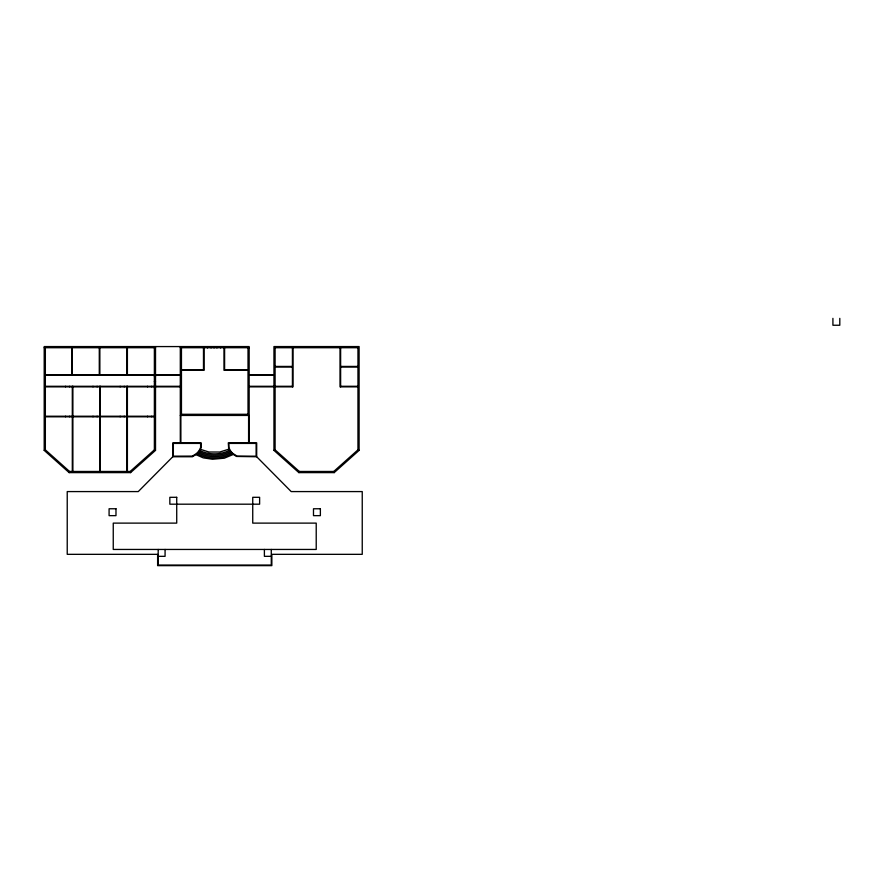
<?xml version="1.0" encoding="UTF-8"?>
<svg xmlns="http://www.w3.org/2000/svg" width="884" height="884" viewBox="0 0 884 884"><rect width="100%" height="100%" fill="white"/><g stroke="black" fill="none" stroke-linecap="round" stroke-linejoin="round"><path stroke-width="1.33" d="M180.303 346.572L180.303 442.84L172.778 442.84L172.778 456.752L138.269 491.581L67.228 491.581L67.228 554.334L157.617 554.334L157.617 565.638L271.852 565.638L271.852 554.334L362.241 554.334L362.241 491.581L291.19 491.581L256.692 456.752L256.692 442.84L249.155 442.84L249.155 346.572L44.2 346.572L44.2 450.376L69.129 472.62L69.56 471.47L130.158 471.47L154.368 449.857L154.368 347.721M298.869 472.62L334.174 472.62L359.103 450.376L359.103 346.572L273.952 346.572L273.952 450.376L298.869 472.62L299.311 471.47L333.743 471.47L357.954 449.857L357.954 346.572M172.778 456.752L192.403 456.752L196.237 454.376A14.067 14.067 0 0 0 200.314 449.547L201.176 447.558L201.176 442.84L180.877 442.84L180.877 415.436M69.129 472.62L130.589 472.62L155.518 450.376L155.518 346.572M232.172 453.525C221.63 459.448 207.674 459.47 197.055 453.746M236.282 456.299L233.321 454.442L224.348 458.188L212.536 459.249L203.254 457.868L195.872 454.641M231.166 452.531C221.188 457.934 208.16 457.956 198.093 452.763M248.592 415.436L248.592 442.84L228.293 442.84L228.713 449.205L219.796 452.033L208.944 452.022L200.414 449.337M229.564 450.287C220.514 454.995 208.9 455.017 199.751 450.542M230.304 451.448C220.812 456.453 208.569 456.476 198.988 451.691M192.635 455.956L195.95 453.879A13.293 13.293 0 0 0 199.718 449.459L200.602 447.514L200.602 443.414L173.352 443.414L173.352 456.177L192.38 456.1M44.2 450.376L45.349 449.857L45.349 347.721M273.952 450.376L275.101 449.857L275.101 346.572M44.2 347.721L155.518 347.721M180.303 347.721L249.155 347.721M275.101 347.721L357.954 347.721M275.101 366.429L292.427 366.429M340.627 366.429L357.954 366.429M275.101 367.004L292.427 367.004M340.627 367.004L357.954 367.004M181.452 369.755L203.486 369.755M224.602 369.755L248.017 369.755M181.452 370.33L204.06 370.33L204.06 347.721M248.017 370.33L224.028 370.33L224.028 347.721M45.349 374.694L99.284 374.694M99.859 374.694L126.832 374.694M127.395 374.694L154.368 374.694M155.518 374.694L180.303 374.694M249.155 374.694L273.952 374.694M45.349 375.269L154.368 375.269M155.518 375.269L180.303 375.269M249.155 375.269L273.952 375.269M154.368 376.717L155.518 376.717M154.368 381.545L155.518 381.545M45.349 386.286L154.368 386.286M155.518 386.286L180.303 386.286M249.155 386.286L273.952 386.286M275.101 386.286L292.427 386.286M340.627 386.286L357.954 386.286M45.349 386.861L72.311 386.861M72.886 386.861L99.748 386.861M100.323 386.861L126.832 386.861M127.395 386.861L154.368 386.861M155.518 386.861L180.303 386.861M249.155 386.861L273.952 386.861M275.101 386.861L293.002 386.861L293.002 347.721M357.954 386.861L340.053 386.861L340.053 347.721M181.452 414.287L248.017 414.287M180.303 415.436L249.155 415.436M45.349 416.231L72.311 416.231M72.886 416.231L99.748 416.231M100.323 416.231L126.832 416.231M127.395 416.231L154.368 416.231M45.349 416.806L72.311 416.806M72.886 416.806L99.748 416.806M100.323 416.806L126.832 416.806M127.395 416.806L154.368 416.806M256.692 456.752L236.536 456.453M158.192 556.334L165.076 556.334L165.076 549.45M271.277 556.334L264.393 556.334L264.393 549.45M357.954 449.857L359.103 450.376M154.368 449.857L155.518 450.376M233.608 453.945L237.21 456.177L256.117 456.177L256.117 443.414L228.868 443.414L228.868 447.514L229.763 449.448A13.293 13.293 0 0 0 233.475 453.945M233.321 454.442L233.221 454.376A14.067 14.067 0 0 1 229.155 449.547L228.879 448.995M275.101 449.857L299.311 471.47M45.349 449.857L69.56 471.47M333.743 471.47L334.174 472.62M130.158 471.47L130.589 472.62M839.8 318.362L839.8 325.246L832.916 325.246L832.916 318.362M340.627 347.721L340.627 386.861M292.427 347.721L292.427 386.861M271.277 549.45L271.277 565.075L158.192 565.075L158.192 549.45M248.017 347.721L248.017 415.436M224.602 347.721L224.602 370.33M220.746 346.572L220.746 347.721M220.403 346.572L220.403 347.721M217.088 346.572L217.088 347.721M216.801 346.572L216.801 347.721M214.182 346.572L214.182 347.721M213.906 346.572L213.906 347.721M211.287 346.572L211.287 347.721M210.812 346.572L210.812 347.721M207.685 346.572L207.685 347.721M207.342 346.572L207.342 347.721M203.486 347.721L203.486 370.33M181.452 347.721L181.452 415.436M151.728 386.286L151.728 386.861M151.728 416.231L151.728 416.806M147.595 386.286L147.595 386.861M147.595 416.231L147.595 416.806M134.169 374.694L134.169 375.269M130.036 374.694L130.036 375.269M127.395 347.721L127.395 375.269M127.395 386.286L127.395 471.47M126.832 347.721L126.832 375.269M126.832 386.286L126.832 471.47M124.235 386.286L124.235 386.861M124.235 416.231L124.235 416.806M120.169 386.286L120.169 386.861M120.169 416.231L120.169 416.806M106.632 374.694L106.632 375.269M102.5 374.694L102.5 375.269M100.323 386.286L100.323 471.47M99.859 347.721L99.859 375.269M99.748 386.286L99.748 471.47M99.284 347.721L99.284 375.269M97.118 386.286L97.118 386.861M97.118 416.231L97.118 416.806M92.997 386.286L92.997 386.861M92.997 416.231L92.997 416.806M79.085 374.694L79.085 375.269M74.952 374.694L74.952 375.269M72.886 386.286L72.886 471.47M72.311 347.721L72.311 375.269M72.311 386.286L72.311 471.47M71.748 347.721L71.748 375.269M69.67 386.286L69.67 386.861M69.67 416.231L69.67 416.806M65.549 386.286L65.549 386.861M65.549 416.231L65.549 416.806M52.123 374.694L52.123 375.269M47.99 374.694L47.99 375.269M176.723 497.305L169.838 497.305L169.838 504.189L259.62 504.189L259.62 497.305L252.736 497.305L252.736 523.118L316.218 523.118L316.218 549.45L113.251 549.45L113.251 523.118L176.723 523.118L176.723 497.305M115.981 508.764L109.086 508.764L109.086 515.648L115.981 515.648L115.981 508.764M320.373 508.764L313.488 508.764L313.488 515.648L320.373 515.648L320.373 508.764"/></g></svg>
